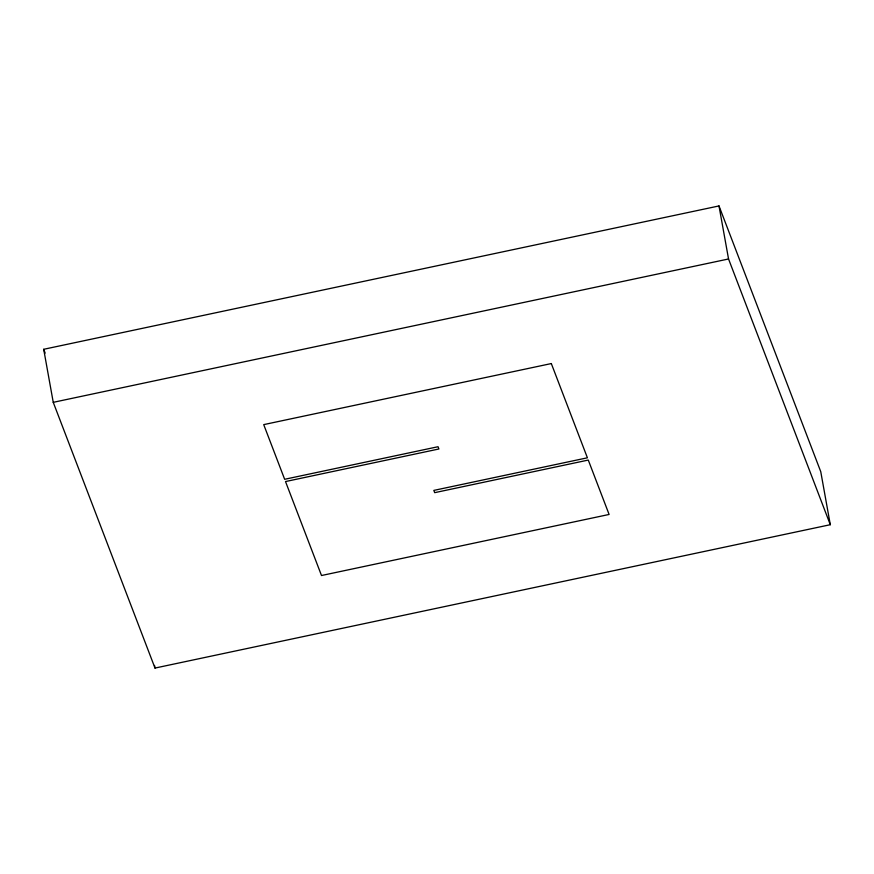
<?xml version="1.0" encoding="UTF-8"?>
<svg xmlns="http://www.w3.org/2000/svg" width="874" height="874" viewBox="0 0 874 874"><rect width="100%" height="100%" fill="white"/><g stroke="black" fill="none" stroke-linecap="round" stroke-linejoin="round"><path stroke-width="1.31" d="M43.7 349.294L718.996 205.936L820.752 471.665L830.3 524.706L155.004 668.064L53.248 402.335L43.7 349.294L45.164 353.107M53.248 402.335L728.545 258.977L830.3 524.706M718.996 205.936L728.545 258.977M154.523 665.42L155.004 668.064M551.319 363.562L263.719 424.622L284.651 479.291L438.038 446.723L438.912 448.985L285.514 481.552L321.501 575.518L609.102 514.458L588.278 460.063L434.695 492.663L433.821 490.401L587.404 457.801L551.319 363.562"/></g></svg>
